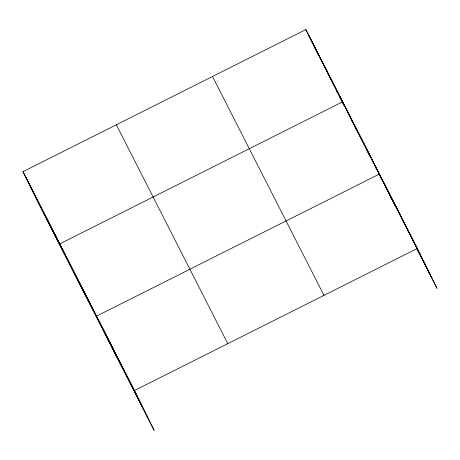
<?xml version="1.0" encoding="UTF-8"?>
<svg xmlns="http://www.w3.org/2000/svg" width="460" height="460" viewBox="0 0 460 460"><rect width="100%" height="100%" fill="white"/><g stroke="black" fill="none" stroke-linecap="round" stroke-linejoin="round"><path stroke-width="0.69" d="M417.3 248.492L134.446 390.54L154.146 430.393L42.7 211.508L23 171.655L305.854 29.607L417.3 248.492L437 288.345L416.852 248.774M59.777 243.886L342.631 101.838L350.514 117.783M96.554 316.118L379.408 174.07L387.291 190.014M308.384 34.724L374.06 163.708L371.53 158.591M374.348 164.283L409.003 232.346L406.473 227.228M409.308 232.938L419.83 253.609M319.303 56.505L314.048 46.19L315.997 50.123M319.884 57.655L321.931 61.669M322.224 62.238L324.266 66.251M324.559 66.826L332.143 81.73M332.729 82.875L334.483 86.319M335.064 87.463L337.692 92.621M337.985 93.196L346.449 109.819M347.03 110.969L348.197 113.263M348.49 113.833L350.537 117.846M358.415 133.325L350.825 118.421L352.774 122.354M359.001 134.47L361.042 138.483M361.336 139.058L370.38 156.831M371.841 159.695L373.595 163.133M374.762 165.427L376.803 169.441M377.096 170.016L383.226 182.051M383.812 183.201L384.98 185.495M386.147 187.783L387.314 190.078M398.429 211.916L387.607 190.653L389.551 194.591M399.033 213.095L401.137 217.229M401.436 217.821L406.249 227.274M406.554 227.861L408.957 232.587M409.561 233.766L411.666 237.906M411.964 238.493L425.5 265.075M329.515 76.918L331.269 80.356M336.818 91.247L337.692 92.966M339.152 95.835L340.9 99.274M341.487 100.418L343.235 103.862M343.821 105.006L344.695 106.726M351.992 121.06L352.872 122.78M354.327 125.643L357.834 132.526M366.298 149.149L368.046 152.588M368.632 153.732L369.8 156.026M375.929 168.067L376.803 169.786M378.264 172.655L380.017 176.094M380.598 177.238L382.639 181.251M391.109 197.875L391.983 199.594M393.444 202.463L395.548 206.597M403.063 221.363L404.271 223.727M407.278 229.632L408.48 231.995M416.898 248.532L431.336 276.885M212.514 76.481L323.961 295.366M116.34 124.775L227.792 343.66M23 171.655L136.976 395.657M31.194 188.238L142.646 407.123M37.036 200.048L148.482 418.933M414.592 243.173L417.128 248.296M411.89 237.86L414.42 242.978M409.181 232.541L411.711 237.665M403.771 221.91L406.301 227.033M401.062 216.597L403.592 221.714M395.646 205.965L398.182 211.083M398.354 211.278L400.884 216.401M392.943 200.646L395.473 205.769M390.235 195.333L392.765 200.451M384.824 184.702L387.354 189.819M387.527 190.014L390.057 195.138M382.116 179.383L384.646 184.506M389.827 195.149L391.494 198.524M391.776 199.088L392.886 201.336M374.152 163.748L379.31 174.03M366.275 148.269L371.433 158.55M363.647 143.112L366.177 148.235M361.019 137.954L363.549 143.071M355.764 127.633L360.922 137.914M353.136 122.475L355.672 127.592M350.514 117.317L353.044 122.435M345.259 106.996L350.416 117.277M353.05 122.918L354.717 126.293M354.993 126.856L356.661 130.232M337.375 91.517L342.533 101.798M334.748 86.359L337.278 91.477M332.126 81.201L334.656 86.319M326.87 70.88L332.028 81.161M324.242 65.722L326.772 70.84M318.987 55.401L324.145 65.682M316.359 50.243L318.889 55.361M313.731 45.086L316.261 50.203M308.482 34.764L313.639 45.045M305.854 29.607L313.731 45.551M316.273 50.686L317.94 54.061M318.216 54.625L318.774 55.746M131.744 385.221L134.274 390.344M126.327 374.589L128.857 379.713M129.036 379.908L131.566 385.026M123.625 369.276L126.155 374.394M120.917 363.958L123.447 369.081M115.5 353.326L118.03 358.449M118.209 358.645L120.738 363.762M112.798 348.013L115.328 353.13M110.09 342.694L112.62 347.817M104.679 332.062L107.209 337.186M107.381 337.381L109.911 342.499M101.97 326.749L104.501 331.867M99.262 321.431L101.792 326.554M93.932 310.96L116.253 355.971M91.304 305.796L93.834 310.92M86.049 295.481L91.206 305.756M83.421 290.317L85.951 295.441M80.793 285.16L83.323 290.283M75.538 274.844L80.695 285.119M72.916 269.681L75.446 274.804M70.288 264.523L72.818 269.64M65.032 254.202L70.19 264.483M62.405 249.044L64.935 254.167M57.149 238.728L79.476 283.739M54.521 233.565L57.057 238.688M51.899 228.407L54.429 233.525M46.644 218.086L51.802 228.367M44.016 212.928L46.546 218.046M38.761 202.607L43.918 212.888M36.133 197.449L38.663 202.572M33.505 192.291L36.041 197.409M28.255 181.97L33.413 192.251M25.628 176.812L28.158 181.93"/></g></svg>
